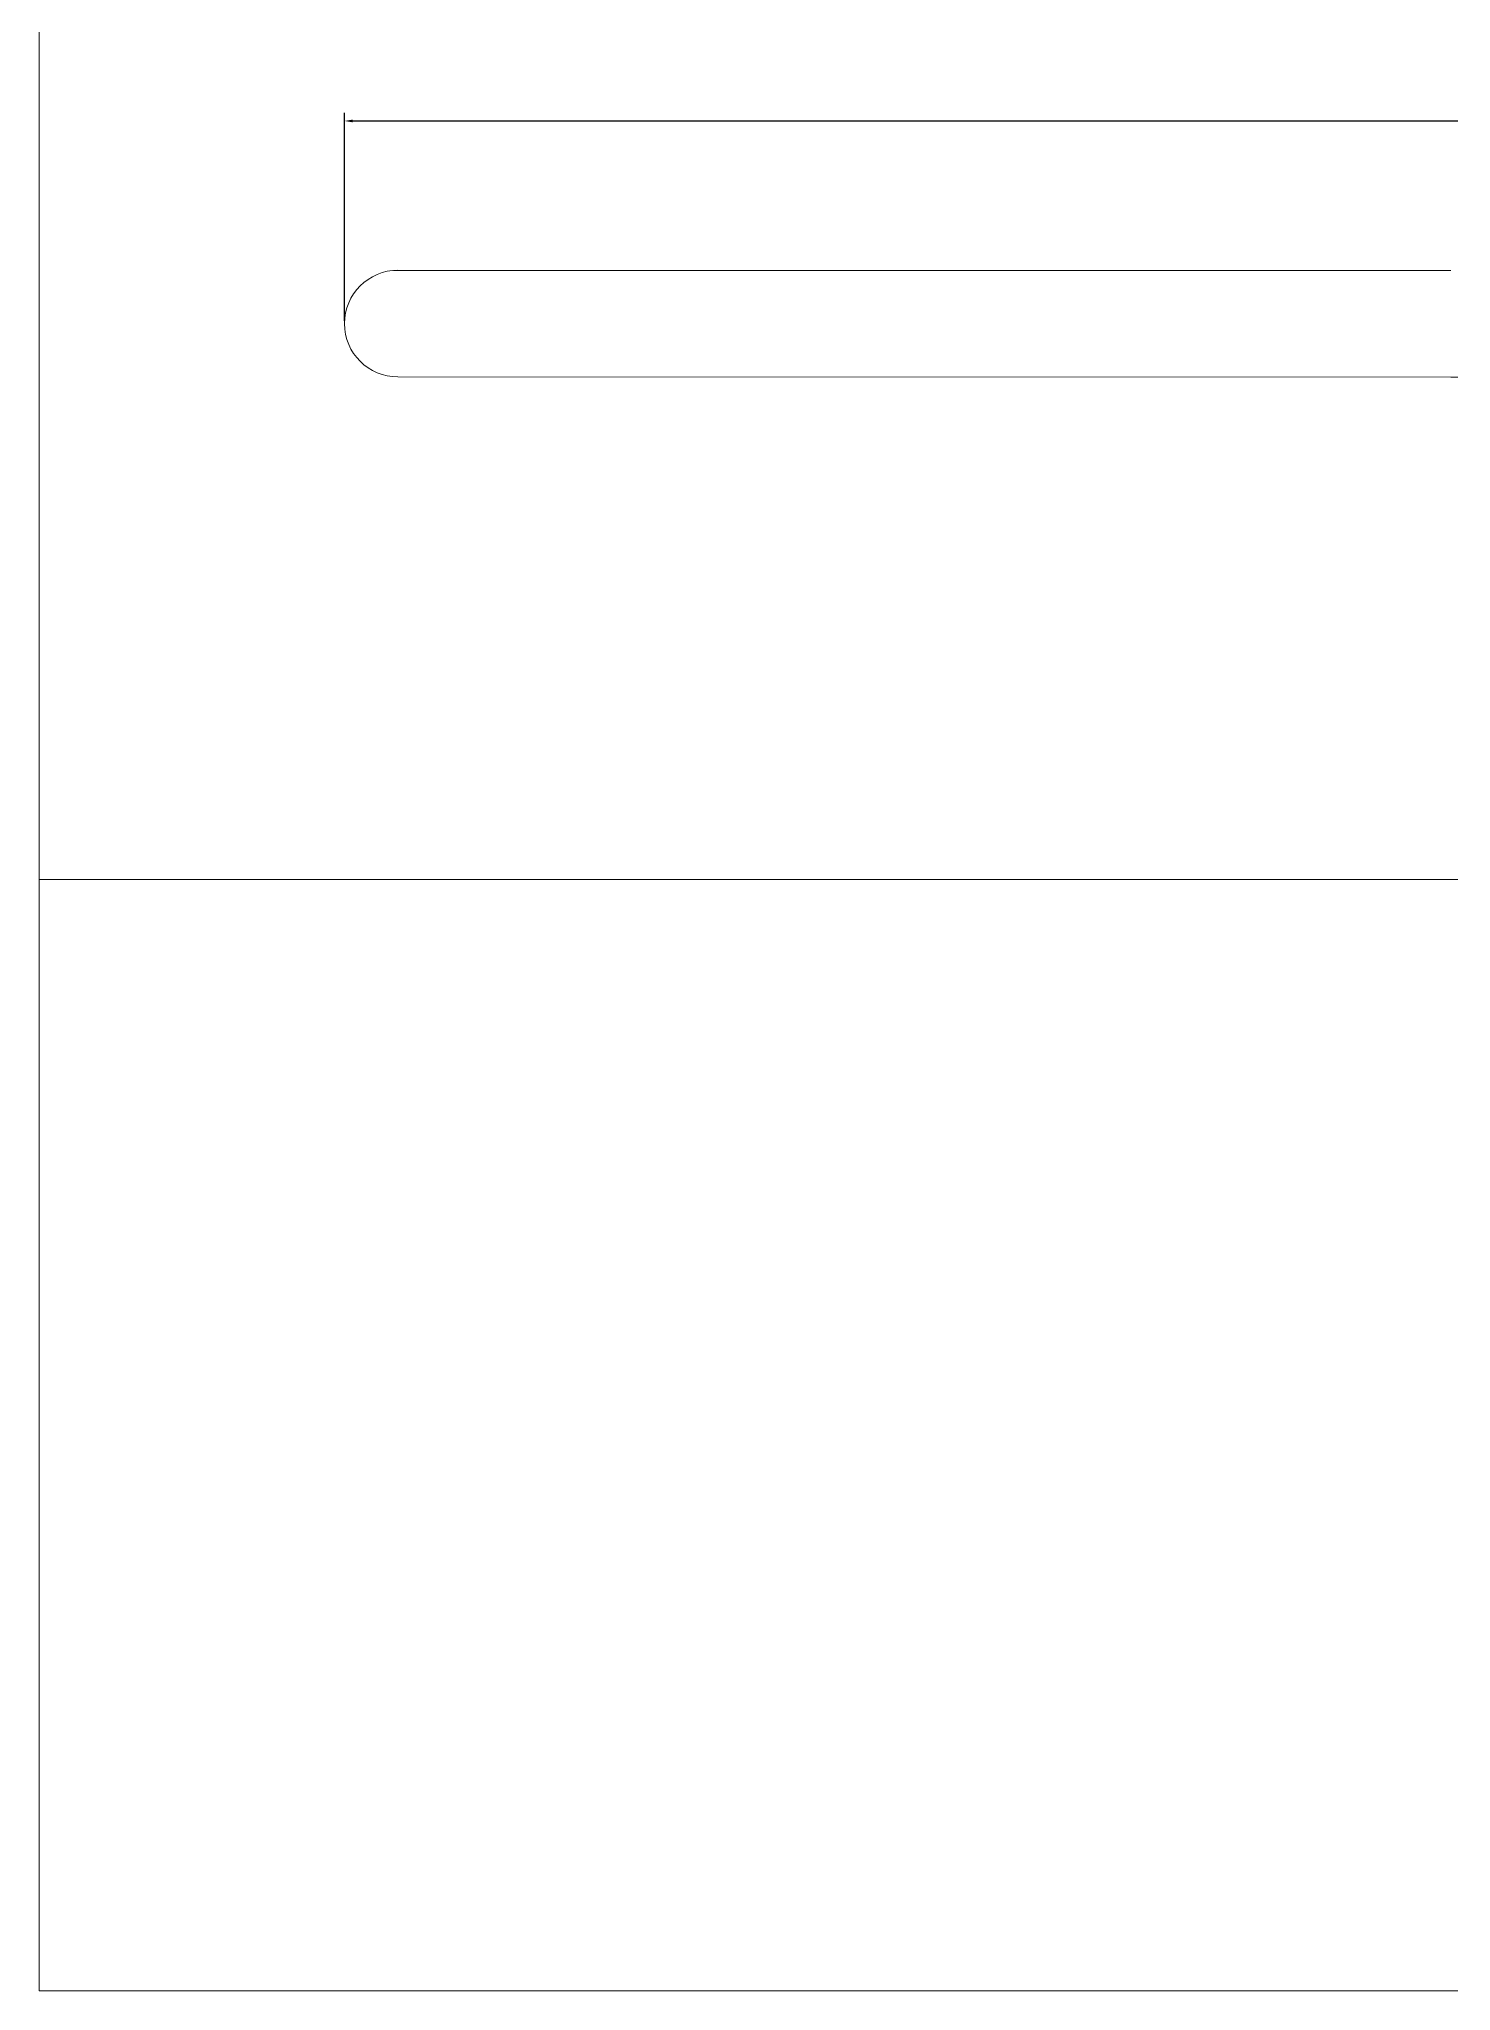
# Model space of a CAD drawing. Header units: inches. Extents: x 1.4 to 84.6, y 7 to 86.9.
# Drawn here: x 9.59 to 41.34, y 7.03 to 50.93 of the extents above; entities that cross this region are included whole.
import ezdxf

# ---------------------------------------------------------------- set-up
doc = ezdxf.new("R2010")
doc.units = ezdxf.units.IN
doc.header["$MEASUREMENT"] = 0
doc.styles.get("Standard").update_dxf_attribs({"font": 'arial.ttf'})
doc.dimstyles.get("Standard").update_dxf_attribs({"dimtxt": 0.18, "dimasz": 0.18, "dimexe": 0.18, "dimexo": 0.0625, "dimgap": 0.09, "dimtad": 0, "dimtih": 1, "dimtoh": 1, "dimdec": 4, "dimzin": 0, "dimdsep": 46, "dimtxsty": 'Standard', "dimcen": 0.09, "dimadec": 0, "dimazin": 0, "dimtfac": 1, "dimtdec": 4, "dimtofl": 0, "dimtmove": 0, "dimatfit": 3, "dimfxl": 1, "dimtolj": 1, "dimtzin": 0, "dimarcsym": 0})

# ---------------------------------------------------------------- blocks, each defined once
blk = doc.blocks.new('*D6')
at = {"color": 0, "lineweight": -2, "transparency": 16777216}
for p, q in [((16.458, 44.597), (16.458, 49.272)), ((77.718, 44.597), (77.718, 49.272)), ((16.638, 49.092), (44.395, 49.092)), ((77.538, 49.092), (49.781, 49.092))]:
    blk.add_line(p, q, dxfattribs=at)
at = {"color": 0, "transparency": 16777216}
for points in [[(16.638, 49.122), (16.638, 49.062), (16.458, 49.092)], [(77.538, 49.122), (77.538, 49.062), (77.718, 49.092)]]:
    blk.add_solid(points, dxfattribs=at)
at = {"layer": 'Defpoints', "color": 0, "transparency": 16777216}
for p in [(77.718, 49.092), (16.458, 44.535), (77.718, 44.535)]:
    blk.add_point(p, dxfattribs=at)
at = {"color": 0, "transparency": 16777216, "insert": (47.088, 49.092), "char_height": 0.18, "attachment_point": 5}
blk.add_mtext('\\A1;{\\H11.11111x;61.3}', dxfattribs=at)

msp = doc.modelspace()

# ---------------------------------------------------------------- linework, layer by layer
at = {"linetype": 'Continuous', "lineweight": 0}
for p, q in [((41.3385, 45.73071), (17.56175, 45.73071)), ((17.56175, 45.73071), (25.69928, 45.73071)), ((41.3385, 45.73071), (41.3385, 45.73071)), ((17.6579, 43.33457), (41.33815, 43.33071)), ((9.58787, 7.03032), (9.58787, 32.03032)), ((9.58787, 7.03032), (84.58787, 7.03032))]:
    msp.add_line(p, q, dxfattribs=at)
msp.add_lwpolyline([(9.58787, 32.03032), (84.58787, 32.03032), (84.58787, 57.03032), (9.58787, 57.03032)], close=True, dxfattribs=at)
for centre, radius, start, end in [((17.6579, 44.53457), 1.2, 90, 270), ((41.43873, 36.16236), 7.16905, 60.400453, 90.803872)]:
    msp.add_arc(centre, radius, start, end, dxfattribs=at)

# ---------------------------------------------------------------- dimensions: what is measured, and where the dimension line sits
dim = msp.add_linear_dim(base=(77.71781, 49.0923), p1=(16.4579, 44.53457), p2=(77.71781, 44.53457), text='{\\H11.11111x;61.3}', dimstyle='Standard')
dim.commit()
dim.dimension.update_dxf_attribs({"geometry": '*D6', "text_midpoint": (47.08786, 49.0923)})

doc.saveas('drawing.dxf')
